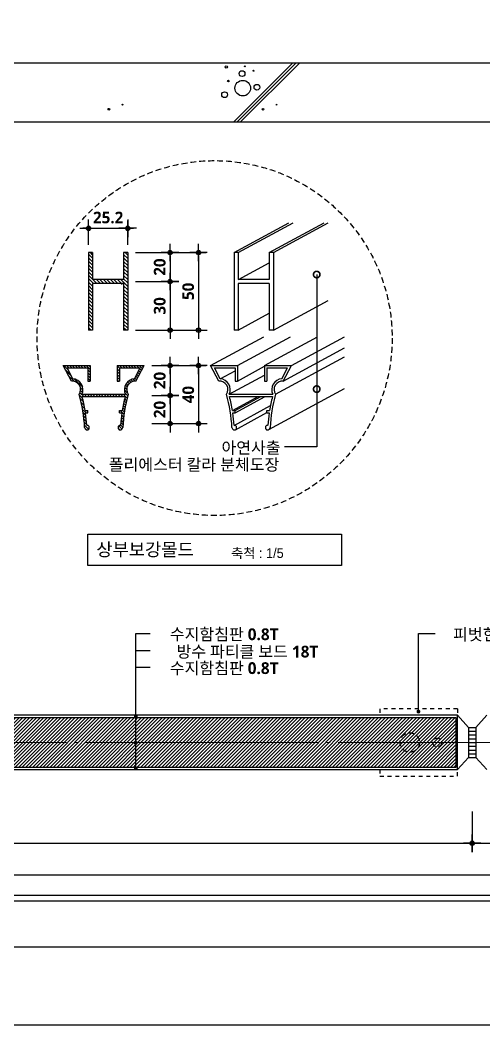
# Model space of a CAD drawing. Header units: millimetres. Extents: x 0 to 8400, y 0 to 5940.
# Drawn here: x 3390 to 4585, y 0 to 2590 of the extents above; entities that cross this region are included whole.
import ezdxf
from ezdxf.enums import TextEntityAlignment as Align

# ---------------------------------------------------------------- set-up
doc = ezdxf.new("R2010")
doc.units = ezdxf.units.MM
doc.header["$LTSCALE"] = 10
for name, pattern in [('CENTER', [65, 60, -2, 1, -2]), ('HID', [2.3, 1.5, -0.8]), ('HIDDEN', [2, 1, -1])]:
    doc.linetypes.add(name, pattern=pattern)
doc.layers.get('DEFPOINTS').update_dxf_attribs({"color": 181})
for name, color, linetype in [('A-ANNO-GRA1', 7, 'Continuous'), ('A-ANNO-SYMB', 7, 'Continuous'), ('A-ANNO-TEXT1', 7, 'Continuous'), ('A-ST-AXIS-DIM', 7, 'Continuous'), ('CENTER', 1, 'Continuous'), ('DIM', 4, 'Continuous'), ('HID', 7, 'HID'), ('PICE', 9, 'Continuous'), ('기타', 1, 'Continuous'), ('부자재', 4, 'Continuous'), ('지시선', 7, 'Continuous'), ('치수', 1, 'Continuous'), ('판넬', 2, 'Continuous'), ('해치', 8, 'Continuous')]:
    doc.layers.add(name, color=color, linetype=linetype)
doc.layers.add('중심선', color=1, linetype='CENTER', lineweight=9)
doc.styles.add('2020음성 1차', font='NanumGothicBold.ttf')
doc.styles.add('HY태고딕', font='')
doc.styles.get('HY태고딕').set_extended_font_data('HY울릉도L')
doc.dimstyles.new('NDIM10', dxfattribs={"dimscale": 10, "dimtxt": 3, "dimasz": 0.75, "dimexe": 2, "dimexo": 2, "dimgap": 1, "dimtad": 1, "dimdec": 1, "dimdsep": 46, "dimtxsty": '2020음성 1차', "dimblk": 'Z_DOT', "dimcen": 3, "dimdle": 3, "dimclrd": 7, "dimclre": 7, "dimclrt": 3, "dimadec": 0, "dimazin": 0, "dimtfac": 1, "dimtdec": 1, "dimtix": 1, "dimtmove": 2, "dimatfit": 3, "dimfxl": 1, "dimtolj": 1, "dimtzin": 0, "dimarcsym": 0})
pattern_1 = [(45, (-263822.143, -102896.6446), (-4.49012806, 4.49012806), [])]

# ---------------------------------------------------------------- blocks, each defined once
blk = doc.blocks.new('Z_DOT')
at = {"layer": 'DIM', "color": 0}
for p, q in [((-3, 0), (3, 0)), ((0, -3), (0, 3))]:
    blk.add_line(p, q, dxfattribs=at)
for radius in [0.75, 0.375]:
    blk.add_circle((0, 0), radius, dxfattribs=at)
blk = doc.blocks.new('*D8645')
at = {"layer": 'A-ST-AXIS-DIM', "color": 7, "lineweight": -2}
for p, q in [((3760.5, 1990.8), (3869.5, 1990.8)), ((3849.5, 1983.3), (3849.5, 1798.3)), ((3760.4, 1790.8), (3869.5, 1790.8))]:
    blk.add_line(p, q, dxfattribs=at)
at = {"layer": 'DEFPOINTS', "color": 0}
for p in [(3740.5, 1990.8), (3740.4, 1790.8), (3849.5, 1790.8)]:
    blk.add_point(p, dxfattribs=at)
at = {"layer": 'A-ST-AXIS-DIM', "color": 7, "linetype": 'ByBlock', "lineweight": -2, "xscale": 7.5, "yscale": 7.5, "zscale": 7.5}
for p, rotation in [((3849.5, 1990.8), 90), ((3849.5, 1790.8), 270)]:
    blk.add_blockref('Z_DOT', p, dxfattribs=dict(at, rotation=rotation))
at = {"layer": 'A-ST-AXIS-DIM', "color": 3, "insert": (3823, 1890.8), "char_height": 30, "attachment_point": 5, "rotation": 90, "style": '2020음성 1차'}
blk.add_mtext('\\A1;50', dxfattribs=at)
blk = doc.blocks.new('*D8646')
at = {"layer": 'A-ST-AXIS-DIM', "color": 7, "lineweight": -2}
for p, q in [((3687, 1916), (3796.1, 1916)), ((3776.1, 1908.5), (3776.1, 1798.3)), ((3687, 1790.8), (3796.1, 1790.8))]:
    blk.add_line(p, q, dxfattribs=at)
at = {"layer": 'DEFPOINTS', "color": 0}
for p in [(3667, 1916), (3667, 1790.8), (3776.1, 1790.8)]:
    blk.add_point(p, dxfattribs=at)
at = {"layer": 'A-ST-AXIS-DIM', "color": 7, "linetype": 'ByBlock', "lineweight": -2, "xscale": 7.5, "yscale": 7.5, "zscale": 7.5}
for p, rotation in [((3776.1, 1916), 90), ((3776.1, 1790.8), 270)]:
    blk.add_blockref('Z_DOT', p, dxfattribs=dict(at, rotation=rotation))
at = {"layer": 'A-ST-AXIS-DIM', "color": 3, "insert": (3749.6, 1853.4), "char_height": 30, "attachment_point": 5, "rotation": 90, "style": '2020음성 1차'}
blk.add_mtext('\\A1;30', dxfattribs=at)
blk = doc.blocks.new('*D8649')
at = {"layer": 'A-ST-AXIS-DIM', "color": 7, "lineweight": -2}
for p, q in [((390.6, 516.5), (390.6, 366.7)), ((5777.8, 516.5), (5777.8, 366.7)), ((398.1, 386.7), (5770.3, 386.7))]:
    blk.add_line(p, q, dxfattribs=at)
at = {"layer": 'DEFPOINTS', "color": 0}
for p in [(390.6, 536.5), (5777.8, 536.5), (5777.8, 386.7)]:
    blk.add_point(p, dxfattribs=at)
at = {"layer": 'A-ST-AXIS-DIM', "color": 7, "linetype": 'ByBlock', "lineweight": -2, "xscale": 7.5, "yscale": 7.5, "zscale": 7.5, "rotation": 180}
blk.add_blockref('Z_DOT', (390.6, 386.7), dxfattribs=at)
at = {"layer": 'A-ST-AXIS-DIM', "color": 7, "linetype": 'ByBlock', "lineweight": -2, "xscale": 7.5, "yscale": 7.5, "zscale": 7.5}
blk.add_blockref('Z_DOT', (5777.8, 386.7), dxfattribs=at)
at = {"layer": 'A-ST-AXIS-DIM', "color": 3, "insert": (3084.2, 416), "char_height": 30, "attachment_point": 5, "style": '2020음성 1차'}
blk.add_mtext('\\A1;1,000', dxfattribs=at)
blk = doc.blocks.new('*D8650')
at = {"layer": 'A-ST-AXIS-DIM', "color": 7, "lineweight": -2}
for p, q in [((1613.9, 549.8), (1613.9, 448.1)), ((4554.5, 549.8), (4554.5, 448.1)), ((1621.4, 468.1), (4547, 468.1))]:
    blk.add_line(p, q, dxfattribs=at)
at = {"layer": 'DEFPOINTS', "color": 0}
for p in [(1613.9, 569.8), (4554.5, 569.8), (4554.5, 468.1)]:
    blk.add_point(p, dxfattribs=at)
at = {"layer": 'A-ST-AXIS-DIM', "color": 7, "linetype": 'ByBlock', "lineweight": -2, "xscale": 7.5, "yscale": 7.5, "zscale": 7.5, "rotation": 180}
blk.add_blockref('Z_DOT', (1613.9, 468.1), dxfattribs=at)
at = {"layer": 'A-ST-AXIS-DIM', "color": 7, "linetype": 'ByBlock', "lineweight": -2, "xscale": 7.5, "yscale": 7.5, "zscale": 7.5}
blk.add_blockref('Z_DOT', (4554.5, 468.1), dxfattribs=at)
at = {"layer": 'A-ST-AXIS-DIM', "color": 3, "insert": (3084.2, 499), "char_height": 30, "attachment_point": 5, "style": '2020음성 1차'}
blk.add_mtext('\\A1;600(850)', dxfattribs=at)
blk = doc.blocks.new('*D8652')
at = {"layer": 'A-ST-AXIS-DIM', "color": 7, "lineweight": -2}
for p, q in [((3729.1, 1699.5), (3796.1, 1699.5)), ((3776.1, 1692), (3776.1, 1630)), ((3729.1, 1622.5), (3796.1, 1622.5))]:
    blk.add_line(p, q, dxfattribs=at)
at = {"layer": 'DEFPOINTS', "color": 0}
for p in [(3709.1, 1699.5), (3709.1, 1622.5), (3776.1, 1622.5)]:
    blk.add_point(p, dxfattribs=at)
at = {"layer": 'A-ST-AXIS-DIM', "color": 7, "linetype": 'ByBlock', "lineweight": -2, "xscale": 7.5, "yscale": 7.5, "zscale": 7.5}
for p, rotation in [((3776.1, 1699.5), 90), ((3776.1, 1622.5), 270)]:
    blk.add_blockref('Z_DOT', p, dxfattribs=dict(at, rotation=rotation))
at = {"layer": 'A-ST-AXIS-DIM', "color": 3, "insert": (3749.6, 1661), "char_height": 30, "attachment_point": 5, "rotation": 90, "style": '2020음성 1차'}
blk.add_mtext('\\A1;20', dxfattribs=at)
blk = doc.blocks.new('*D8653')
at = {"layer": 'A-ST-AXIS-DIM', "color": 7, "lineweight": -2}
for p, q in [((3729.1, 1622.5), (3796.1, 1622.5)), ((3776.1, 1615), (3776.1, 1557.4)), ((3729.1, 1549.9), (3796.1, 1549.9))]:
    blk.add_line(p, q, dxfattribs=at)
at = {"layer": 'DEFPOINTS', "color": 0}
for p in [(3709.1, 1622.5), (3709.1, 1549.9), (3776.1, 1549.9)]:
    blk.add_point(p, dxfattribs=at)
at = {"layer": 'A-ST-AXIS-DIM', "color": 7, "linetype": 'ByBlock', "lineweight": -2, "xscale": 7.5, "yscale": 7.5, "zscale": 7.5}
for p, rotation in [((3776.1, 1622.5), 90), ((3776.1, 1549.9), 270)]:
    blk.add_blockref('Z_DOT', p, dxfattribs=dict(at, rotation=rotation))
at = {"layer": 'A-ST-AXIS-DIM', "color": 3, "insert": (3749.6, 1586.2), "char_height": 30, "attachment_point": 5, "rotation": 90, "style": '2020음성 1차'}
blk.add_mtext('\\A1;20', dxfattribs=at)
blk = doc.blocks.new('*D8654')
at = {"layer": 'A-ST-AXIS-DIM', "color": 7, "lineweight": -2}
for p, q in [((3760.5, 1699.5), (3869.5, 1699.5)), ((3849.5, 1692), (3849.5, 1557.4)), ((3760.4, 1549.9), (3869.5, 1549.9))]:
    blk.add_line(p, q, dxfattribs=at)
at = {"layer": 'DEFPOINTS', "color": 0}
for p in [(3740.5, 1699.5), (3740.4, 1549.9), (3849.5, 1549.9)]:
    blk.add_point(p, dxfattribs=at)
at = {"layer": 'A-ST-AXIS-DIM', "color": 7, "linetype": 'ByBlock', "lineweight": -2, "xscale": 7.5, "yscale": 7.5, "zscale": 7.5}
for p, rotation in [((3849.5, 1699.5), 90), ((3849.5, 1549.9), 270)]:
    blk.add_blockref('Z_DOT', p, dxfattribs=dict(at, rotation=rotation))
at = {"layer": 'A-ST-AXIS-DIM', "color": 3, "insert": (3823.1, 1624.7), "char_height": 30, "attachment_point": 5, "rotation": 90, "style": '2020음성 1차'}
blk.add_mtext('\\A1;40', dxfattribs=at)
blk = doc.blocks.new('_DotSmall')
at = {"color": 0, "linetype": 'ByBlock', "const_width": 0.5}
blk.add_lwpolyline([(-0.0625, 0, 1), (0.0625, 0, 1)], format="xyb", close=True, dxfattribs=at)
blk = doc.blocks.new('A$C63EC304E')
at = {"layer": '치수', "color": 1, "xscale": 2.5, "yscale": 2.5, "zscale": 2.5, "rotation": 234.3098741996962}
blk.add_blockref('_DotSmall', (0.31, 0.31), dxfattribs=at)
blk = doc.blocks.new('A$C2BC9653E')
at = {"layer": '치수', "xscale": 0.3333333333333333, "yscale": 0.3333333333333333, "zscale": 0.3333333333333333}
blk.add_blockref('A$C63EC304E', (0, 0), dxfattribs=at)
blk = doc.blocks.new('A$C7FC71301')
at = {"layer": '치수', "rotation": 180}
blk.add_blockref('A$C2BC9653E', (0.208, 0.208), dxfattribs=at)
blk = doc.blocks.new('A$C4A20372B')
at = {"layer": '치수'}
blk.add_blockref('A$C7FC71301', (0, 0), dxfattribs=at)
blk = doc.blocks.new('A$C566469F5')
at = {"layer": '치수'}
blk.add_blockref('A$C4A20372B', (0, 0), dxfattribs=at)
blk = doc.blocks.new('A$C7E317CD4')
at = {"layer": '해치', "xscale": 2, "yscale": 2, "zscale": 2}
blk.add_blockref('A$C566469F5', (0, 0), dxfattribs=at)
blk = doc.blocks.new('A$C54AC53E9')
at = {"layer": '치수'}
blk.add_blockref('A$C7E317CD4', (0, 0), dxfattribs=at)
blk = doc.blocks.new('*D8655')
at = {"layer": 'A-ST-AXIS-DIM', "color": 7, "lineweight": -2}
for p, q in [((4554.5, 549.8), (4554.5, 448.1)), ((5777.8, 549.8), (5777.8, 448.1)), ((4562, 468.1), (5770.3, 468.1))]:
    blk.add_line(p, q, dxfattribs=at)
at = {"layer": 'DEFPOINTS', "color": 0}
for p in [(4554.5, 569.8), (5777.8, 569.8), (5777.8, 468.1)]:
    blk.add_point(p, dxfattribs=at)
at = {"layer": 'A-ST-AXIS-DIM', "color": 7, "linetype": 'ByBlock', "lineweight": -2, "xscale": 7.5, "yscale": 7.5, "zscale": 7.5, "rotation": 180}
blk.add_blockref('Z_DOT', (4554.5, 468.1), dxfattribs=at)
at = {"layer": 'A-ST-AXIS-DIM', "color": 7, "linetype": 'ByBlock', "lineweight": -2, "xscale": 7.5, "yscale": 7.5, "zscale": 7.5}
blk.add_blockref('Z_DOT', (5777.8, 468.1), dxfattribs=at)
at = {"layer": 'A-ST-AXIS-DIM', "color": 3, "insert": (5166.2, 494.6), "char_height": 30, "attachment_point": 5, "style": '2020음성 1차'}
blk.add_mtext('\\A1;200', dxfattribs=at)
blk = doc.blocks.new('*D8656')
at = {"layer": 'A-ST-AXIS-DIM', "color": 7, "lineweight": -2}
for p, q in [((3687, 1990.8), (3796.1, 1990.8)), ((3776.1, 1983.3), (3776.1, 1923.5)), ((3687, 1916), (3796.1, 1916))]:
    blk.add_line(p, q, dxfattribs=at)
at = {"layer": 'DEFPOINTS', "color": 0}
for p in [(3667, 1990.8), (3667, 1916), (3776.1, 1916)]:
    blk.add_point(p, dxfattribs=at)
at = {"layer": 'A-ST-AXIS-DIM', "color": 7, "linetype": 'ByBlock', "lineweight": -2, "xscale": 7.5, "yscale": 7.5, "zscale": 7.5}
for p, rotation in [((3776.1, 1990.8), 90), ((3776.1, 1916), 270)]:
    blk.add_blockref('Z_DOT', p, dxfattribs=dict(at, rotation=rotation))
at = {"layer": 'A-ST-AXIS-DIM', "color": 3, "insert": (3749.6, 1953.4), "char_height": 30, "attachment_point": 5, "rotation": 90, "style": '2020음성 1차'}
blk.add_mtext('\\A1;20', dxfattribs=at)
blk = doc.blocks.new('*D8668')
at = {"layer": 'A-ST-AXIS-DIM', "color": 7, "lineweight": -2}
for p, q in [((3566.2, 2010.8), (3566.2, 2073.3)), ((3667, 2010.8), (3667, 2073.3)), ((3558.7, 2053.3), (3551.2, 2053.3)), ((3566.2, 2053.3), (3667, 2053.3)), ((3674.5, 2053.3), (3682, 2053.3))]:
    blk.add_line(p, q, dxfattribs=at)
at = {"layer": 'DEFPOINTS', "color": 0}
for p in [(3667, 2053.3), (3566.2, 1990.8), (3667, 1990.8)]:
    blk.add_point(p, dxfattribs=at)
at = {"layer": 'A-ST-AXIS-DIM', "color": 7, "linetype": 'ByBlock', "lineweight": -2, "xscale": 7.5, "yscale": 7.5, "zscale": 7.5}
blk.add_blockref('Z_DOT', (3566.2, 2053.3), dxfattribs=at)
at = {"layer": 'A-ST-AXIS-DIM', "color": 7, "linetype": 'ByBlock', "lineweight": -2, "xscale": 7.5, "yscale": 7.5, "zscale": 7.5, "rotation": 180}
blk.add_blockref('Z_DOT', (3667, 2053.3), dxfattribs=at)
at = {"layer": 'A-ST-AXIS-DIM', "color": 3, "insert": (3616.6, 2081), "char_height": 30, "attachment_point": 5, "style": '2020음성 1차'}
blk.add_mtext('\\A1;25.2', dxfattribs=at)

msp = doc.modelspace()

# ---------------------------------------------------------------- hatches: boundary and pattern name
at = {"layer": '해치'}
h = msp.add_hatch(dxfattribs=at)
h.set_pattern_fill('ANSI31', color=256, scale=2, angle=90, style=0)
h.set_pattern_definition([(135, (-50923.572, -19559.694), (-4.49012806, -4.49012806), [])])
h.paths.add_polyline_path([(3576.56, 1921.19), (3576.56, 1990.79), (3566.16, 1990.79), (3566.16, 1790.79), (3576.56, 1790.79), (3576.56, 1910.79), (3610.56, 1910.79), (3610.56, 1921.19)])
h.paths.add_polyline_path([(3622.56, 1910.79), (3622.56, 1921.19), (3610.56, 1921.19), (3610.56, 1910.79)])
h.paths.add_polyline_path([(3656.56, 1910.79), (3656.56, 1790.79), (3666.96, 1790.79), (3666.96, 1990.79), (3656.56, 1990.79), (3656.56, 1921.19), (3622.56, 1921.19), (3622.56, 1910.79)])
h = msp.add_hatch(dxfattribs=at)
h.set_pattern_fill('ANSI31', color=256, scale=2, style=0)
h.set_pattern_definition(pattern_1)
edge = h.paths.add_edge_path()
edge.add_line((3688.11, 791.29), (3090.59, 791.29))
edge.add_line((3090.59, 791.29), (3090.59, 735.78))
edge.add_spline(control_points=[(3090.59, 735.78), (3099.51, 731.98), (3111.54, 725.4), (3076.73, 729.75), (3075.93, 728.08), (3075.95, 727.96)], knot_values=[1.313001, 1.313001, 1.313001, 1.313001, 2.680943, 4.3461579, 4.4569545, 4.4569545, 4.4569545, 4.4569545], degree=3, periodic=0)
edge.add_line((3075.95, 727.96), (3688.11, 727.96))
edge.add_line((3688.11, 727.96), (3688.11, 728.06))
edge.add_arc((3688.27, 729.09), 1.04, 98.71194, 261.28806, ccw=False)
edge.add_line((3688.11, 730.12), (3688.11, 791.29))
edge = h.paths.add_edge_path()
edge.add_line((3688.11, 727.96), (3075.95, 727.96))
edge.add_spline(control_points=[(3075.95, 727.96), (3076.13, 726.79), (3082.79, 724.2), (3090.59, 721.36)], knot_values=[0.2281135, 0.2281135, 0.2281135, 0.2281135, 1.313001, 1.313001, 1.313001, 1.313001], degree=3, periodic=0)
edge.add_spline(control_points=[(3095.6, 719.55), (3093.91, 720.16), (3092.23, 720.77), (3090.59, 721.36)], knot_values=[0, 0, 0, 0, 0.2281135, 0.2281135, 0.2281135, 0.2281135], degree=3, periodic=0)
edge.add_line((3090.59, 721.36), (3090.59, 664.63))
edge.add_line((3090.59, 664.63), (3688.11, 664.63))
edge.add_line((3688.11, 664.63), (3688.11, 727.96))
h = msp.add_hatch(dxfattribs=at)
h.set_pattern_fill('ANSI31', color=256, scale=2, style=0)
h.set_pattern_definition(pattern_1)
h.paths.add_polyline_path([(4513.33, 791.29), (3688.11, 791.29), (3688.11, 730.12, -0.1962016), (3688.87, 729.94, -0.7884908), (3688.11, 728.06), (3688.11, 727.96), (4368.79, 727.96, -1.0000008), (4418.79, 727.96), (4453.03, 727.96, -1), (4475.97, 727.96), (4513.33, 727.96)])
h.paths.add_polyline_path([(4368.79, 727.96), (3688.11, 727.96), (3688.11, 664.63), (4513.33, 664.63), (4513.33, 727.96), (4475.97, 727.96, -1), (4453.03, 727.96), (4418.79, 727.96, -0.9999992)])
h.paths.add_polyline_path([(4418.79, 727.96), (4368.79, 727.96, 0.9999992)], flags=16)
h.paths.add_polyline_path([(4368.79, 727.96), (4418.79, 727.96, 1.0000008)], flags=16)
h.paths.add_polyline_path([(4453.03, 727.96), (4475.97, 727.96, 1)], flags=16)
h.paths.add_polyline_path([(4475.97, 727.96), (4453.03, 727.96, 1)], flags=16)

# ---------------------------------------------------------------- linework, layer by layer
at = {"layer": 'A-ANNO-GRA1'}
for p, q in [((7294.97, 333.93), (200, 333.93)), ((200, 320), (6201.64, 320))]:
    msp.add_line(p, q, dxfattribs=at)
at = {"layer": 'A-ANNO-SYMB'}
msp.add_lwpolyline([(3563.88, 1264.54), (4217.91, 1264.54), (4217.91, 1184.54), (3563.88, 1184.54)], close=True, dxfattribs=at)
at = {"layer": 'A-ANNO-TEXT1'}
for p, q in [((257.16, 2479.9), (6040.79, 2479.9)), ((6040.79, 2326.77), (390.56, 2326.77))]:
    msp.add_line(p, q, dxfattribs=at)
at = {"layer": 'CENTER'}
for p, q in [((4544.89, 766.77), (4564.14, 766.77)), ((4544.89, 757.06), (4564.14, 757.06)), ((4544.89, 747.35), (4564.14, 747.35)), ((4544.89, 737.64), (4564.14, 737.64)), ((4544.89, 727.93), (4564.14, 727.93)), ((4544.89, 718.23), (4564.14, 718.23)), ((4544.89, 708.52), (4564.14, 708.52)), ((4544.89, 698.81), (4564.14, 698.81)), ((4544.89, 689.1), (4564.14, 689.1))]:
    msp.add_line(p, q, dxfattribs=at)
at = {"layer": 'DEFPOINTS'}
for points in [[(8400, 0), (8400, 5940), (0, 5940), (0, 0)], [(200, 5740), (7294.97, 5740), (7294.97, 200), (200, 200)], [(200, 5740), (7294.97, 5740), (7294.97, 200), (200, 200)]]:
    msp.add_lwpolyline(points, close=True, dxfattribs=at)
at = {"layer": 'HID', "linetype": 'HIDDEN'}
for p, q in [((4516.66, 814.63), (4316.66, 814.63)), ((4316.66, 814.63), (4316.66, 798)), ((4516.66, 814.63), (4516.66, 794.63)), ((4316.66, 657.93), (4316.66, 641.29)), ((4516.66, 641.29), (4516.66, 661.29)), ((4316.66, 641.29), (4516.66, 641.29))]:
    msp.add_line(p, q, dxfattribs=at)
at = {"layer": 'HID'}
for centre, radius in [((3890.9, 1770.46), 457.35), ((4393.79, 727.96), 25), ((4464.5, 727.96), 11.47)]:
    msp.add_circle(centre, radius, dxfattribs=at)
at = {"layer": 'PICE'}
msp.add_line((3628.56, 1921.19), (3604.56, 1921.19), dxfattribs=at)
at = {"layer": '기타', "color": 4}
for p, q in [((4516.66, 798), (4544.89, 766.77)), ((4592.37, 798), (4564.14, 766.77)), ((4544.89, 766.77), (4544.89, 689.15)), ((4564.14, 766.77), (4564.14, 689.15)), ((4516.66, 657.93), (4544.89, 689.15)), ((4592.37, 657.93), (4564.14, 689.15))]:
    msp.add_line(p, q, dxfattribs=at)
at = {"layer": '부자재'}
for p, q in [((3941.42, 1990.79), (4082.54, 2067.59)), ((3951.82, 1990.79), (4092.94, 2067.59)), ((4031.82, 1990.79), (4172.94, 2067.59)), ((4042.22, 1990.79), (4183.34, 2067.59)), ((3941.42, 1990.79), (3941.42, 1790.79)), ((3951.82, 1990.79), (3941.42, 1990.79)), ((3951.82, 1990.79), (3951.82, 1921.19)), ((4042.22, 1990.79), (4031.82, 1990.79)), ((4031.82, 1990.79), (4031.82, 1921.19)), ((4042.22, 1990.79), (4042.22, 1790.79)), ((3952.75, 1921.19), (4031.82, 1964.22)), ((4031.82, 1921.19), (3951.82, 1921.19)), ((3951.82, 1910.79), (3951.82, 1790.79)), ((4031.82, 1910.79), (3951.82, 1910.79)), ((4031.82, 1910.79), (4031.82, 1790.79)), ((4042.22, 1790.79), (4183.34, 1867.59)), ((3951.82, 1790.79), (4031.82, 1834.32)), ((3951.82, 1790.79), (3941.42, 1790.79)), ((4042.22, 1790.79), (4031.82, 1790.79)), ((3880.7, 1699.51), (4017.36, 1773.88)), ((3949.7, 1699.51), (4086.36, 1773.88)), ((4019.7, 1699.51), (4156.36, 1773.88)), ((4088.7, 1699.51), (4225.36, 1773.88)), ((4067.7, 1659.51), (4225.36, 1745.31)), ((4047.7, 1625.51), (4225.36, 1722.19)), ((3901.7, 1659.51), (3880.7, 1699.51)), ((3880.7, 1699.51), (3949.7, 1699.51)), ((3905.32, 1665.51), (3890.63, 1693.51)), ((3890.63, 1693.51), (3943.7, 1693.51)), ((3905.32, 1665.51), (3943.7, 1686.39)), ((3943.7, 1693.51), (3943.7, 1659.51)), ((3949.7, 1699.51), (3949.7, 1659.51)), ((3949.7, 1659.51), (4019.7, 1697.6)), ((4019.7, 1699.51), (4088.7, 1699.51)), ((4019.7, 1699.51), (4019.7, 1659.51)), ((4025.7, 1693.51), (4078.77, 1693.51)), ((4025.7, 1693.51), (4025.7, 1659.51)), ((4064.07, 1665.51), (4078.77, 1693.51)), ((4067.7, 1659.51), (4088.7, 1699.51)), ((3928.59, 1625.51), (4019.7, 1675.09)), ((3943.7, 1659.51), (3949.7, 1659.51)), ((4019.7, 1659.51), (4025.7, 1659.51)), ((4030.96, 1534.47), (4225.36, 1640.27)), ((3928.59, 1625.51), (4040.81, 1625.51)), ((3929.44, 1619.51), (4039.96, 1619.51)), ((3936.81, 1583.51), (4002.96, 1619.51)), ((3943.74, 1583.51), (4009.89, 1619.51)), ((3943.81, 1577.51), (4020.98, 1619.51)), ((3936.81, 1583.51), (3943.74, 1583.51)), ((3941.3, 1545.49), (4034.87, 1596.41)), ((3943.74, 1577.51), (3943.74, 1583.51)), ((4025.66, 1577.51), (4025.66, 1583.51)), ((4025.66, 1583.51), (4032.58, 1583.51)), ((3937.74, 1577.51), (3943.81, 1577.51)), ((3944.34, 1534.12), (4025.66, 1578.37)), ((4025.59, 1577.51), (4031.65, 1577.51))]:
    msp.add_line(p, q, dxfattribs=at)
at = {"layer": '부자재', "color": 2}
for p, q in [((3566.16, 1990.79), (3566.16, 1790.79)), ((3576.56, 1990.79), (3566.16, 1990.79)), ((3576.56, 1990.79), (3576.56, 1921.19)), ((3666.96, 1990.79), (3656.56, 1990.79)), ((3656.56, 1990.79), (3656.56, 1921.19)), ((3666.96, 1990.79), (3666.96, 1790.79)), ((3656.56, 1921.19), (3576.56, 1921.19)), ((3576.56, 1910.79), (3576.56, 1790.79)), ((3656.56, 1910.79), (3576.56, 1910.79)), ((3656.56, 1910.79), (3656.56, 1790.79)), ((3576.56, 1790.79), (3566.16, 1790.79)), ((3666.96, 1790.79), (3656.56, 1790.79))]:
    msp.add_line(p, q, dxfattribs=at)
at = {"layer": '부자재', "color": 3}
for p, q in [((3501.12, 1699.51), (3570.12, 1699.51)), ((3522.12, 1659.51), (3501.12, 1699.51)), ((3511.05, 1693.51), (3564.12, 1693.51)), ((3525.74, 1665.51), (3511.05, 1693.51)), ((3564.12, 1693.51), (3564.12, 1659.51)), ((3570.12, 1699.51), (3570.12, 1659.51)), ((3640.12, 1699.51), (3640.12, 1659.51)), ((3640.12, 1699.51), (3709.12, 1699.51)), ((3646.12, 1693.51), (3646.12, 1659.51)), ((3646.12, 1693.51), (3699.19, 1693.51)), ((3684.49, 1665.51), (3699.19, 1693.51)), ((3688.12, 1659.51), (3709.12, 1699.51)), ((3564.12, 1659.51), (3570.12, 1659.51)), ((3640.12, 1659.51), (3646.12, 1659.51)), ((3549.01, 1625.51), (3661.23, 1625.51)), ((3549.86, 1619.51), (3660.38, 1619.51)), ((3557.23, 1583.51), (3564.16, 1583.51)), ((3564.16, 1577.51), (3564.16, 1583.51)), ((3646.08, 1583.51), (3653, 1583.51)), ((3646.08, 1577.51), (3646.08, 1583.51)), ((3558.16, 1577.51), (3564.23, 1577.51)), ((3646.01, 1577.51), (3652.07, 1577.51))]:
    msp.add_line(p, q, dxfattribs=at)
at = {"layer": '부자재', "color": 5}
for p, q in [((3513.79, 1688.28), (3502.57, 1699.51)), ((3521.73, 1673.16), (3507.46, 1687.43)), ((3515.75, 1693.51), (3509.75, 1699.51)), ((3522.93, 1693.51), (3516.93, 1699.51)), ((3530.12, 1693.51), (3524.12, 1699.51)), ((3537.3, 1693.51), (3531.3, 1699.51)), ((3544.49, 1693.51), (3538.49, 1699.51)), ((3551.67, 1693.51), (3545.67, 1699.51)), ((3558.85, 1693.51), (3552.85, 1699.51)), ((3570.12, 1689.43), (3560.04, 1699.51)), ((3570.12, 1682.24), (3564.12, 1688.24)), ((3570.12, 1696.61), (3567.22, 1699.51)), ((3646.12, 1692.45), (3640.12, 1698.45)), ((3646.12, 1685.27), (3640.12, 1691.27)), ((3646.12, 1678.08), (3640.12, 1684.08)), ((3652.25, 1693.51), (3646.25, 1699.51)), ((3659.43, 1693.51), (3653.43, 1699.51)), ((3666.62, 1693.51), (3660.62, 1699.51)), ((3673.8, 1693.51), (3667.8, 1699.51)), ((3680.99, 1693.51), (3674.99, 1699.51)), ((3688.17, 1693.51), (3682.17, 1699.51)), ((3695.35, 1693.51), (3689.35, 1699.51)), ((3699.84, 1681.84), (3695.4, 1686.28)), ((3704.79, 1691.26), (3696.54, 1699.51)), ((3702.31, 1686.55), (3697.87, 1690.99)), ((3707.26, 1695.97), (3703.72, 1699.51)), ((3528.67, 1659.04), (3515.4, 1672.3)), ((3551.09, 1643.8), (3530, 1664.89)), ((3570.12, 1675.06), (3564.12, 1681.06)), ((3570.12, 1667.87), (3564.12, 1673.87)), ((3570.12, 1660.69), (3564.12, 1666.69)), ((3646.12, 1670.9), (3640.12, 1676.9)), ((3646.12, 1663.72), (3640.12, 1669.72)), ((3643.14, 1659.51), (3640.12, 1662.53)), ((3675, 1656.39), (3670.66, 1660.72)), ((3679.96, 1658.61), (3675.3, 1663.28)), ((3686.18, 1659.57), (3680.76, 1665)), ((3689.95, 1662.99), (3685.51, 1667.44)), ((3692.42, 1667.7), (3687.98, 1672.15)), ((3694.9, 1672.41), (3690.45, 1676.86)), ((3697.37, 1677.12), (3692.92, 1681.57)), ((3551.73, 1635.97), (3545.24, 1642.46)), ((3550.67, 1629.85), (3545.61, 1634.91)), ((3666.06, 1629.4), (3658.47, 1637)), ((3664.47, 1638.19), (3659.09, 1643.56)), ((3665.5, 1644.33), (3660.86, 1648.97)), ((3667.78, 1649.24), (3663.45, 1653.57)), ((3670.97, 1653.23), (3666.73, 1657.48)), ((3550.89, 1615.26), (3542.65, 1623.5)), ((3553.83, 1619.51), (3544.1, 1629.23)), ((3553, 1605.97), (3545.04, 1613.92)), ((3561.01, 1619.51), (3555.01, 1625.51)), ((3568.2, 1619.51), (3562.2, 1625.51)), ((3575.38, 1619.51), (3569.38, 1625.51)), ((3582.57, 1619.51), (3576.57, 1625.51)), ((3589.75, 1619.51), (3583.75, 1625.51)), ((3596.93, 1619.51), (3590.93, 1625.51)), ((3604.12, 1619.51), (3598.12, 1625.51)), ((3611.3, 1619.51), (3605.3, 1625.51)), ((3618.49, 1619.51), (3612.49, 1625.51)), ((3625.67, 1619.51), (3619.67, 1625.51)), ((3632.85, 1619.51), (3626.85, 1625.51)), ((3640.04, 1619.51), (3634.04, 1625.51)), ((3647.22, 1619.51), (3641.22, 1625.51)), ((3654.41, 1619.51), (3648.41, 1625.51)), ((3665.58, 1615.52), (3655.59, 1625.51)), ((3662.91, 1603.82), (3657.87, 1608.86)), ((3664.21, 1609.7), (3659.21, 1614.7)), ((3667.01, 1621.27), (3660.11, 1628.17)), ((3554.85, 1596.94), (3547.15, 1604.63)), ((3556.46, 1588.14), (3548.99, 1595.61)), ((3559.91, 1577.51), (3550.87, 1586.54)), ((3564.16, 1580.44), (3561.09, 1583.51)), ((3657.53, 1573.28), (3647.3, 1583.51)), ((3658.45, 1579.54), (3653.21, 1584.78)), ((3659.45, 1585.72), (3654.27, 1590.91)), ((3660.53, 1591.83), (3655.4, 1596.96)), ((3661.69, 1597.86), (3656.6, 1602.95)), ((3559.06, 1571.17), (3551.99, 1578.24)), ((3560.07, 1562.97), (3553.18, 1569.87)), ((3560.92, 1554.94), (3554.18, 1561.68)), ((3646.12, 1577.51), (3646.08, 1577.55)), ((3655.26, 1554), (3649.78, 1559.48)), ((3655.93, 1560.51), (3650.51, 1565.93)), ((3656.68, 1566.94), (3651.33, 1572.29)), ((3561.6, 1547.07), (3555.01, 1553.67)), ((3566.29, 1535.2), (3555.68, 1545.81)), ((3560.61, 1533.7), (3556.31, 1538)), ((3646.88, 1533.64), (3642.93, 1537.59)), ((3652.4, 1535.3), (3643.92, 1543.79)), ((3654.19, 1540.69), (3648.58, 1546.31)), ((3654.68, 1547.39), (3649.13, 1552.94))]:
    msp.add_line(p, q, dxfattribs=at)
at = {"layer": '부자재', "color": 3}
for centre, radius, start, end in [((3523.84, 1637.64), 21.94, 326.42196, 94.50913), ((3523.84, 1637.64), 27.94, 334.26023, 86.09932), ((3686.39, 1637.64), 27.94, 93.90068, 205.73977), ((3686.39, 1637.64), 21.94, 85.49087, 213.57804), ((3118.63, 1512.43), 438.32, 3.54194, 14.95029), ((3118.63, 1512.43), 444.32, 9.20525, 13.94519), ((4091.61, 1512.43), 444.32, 166.05481, 170.79475), ((4091.61, 1512.43), 438.32, 165.04971, 176.45806), ((3118.63, 1512.43), 444.32, 4.26786, 8.4223), ((4091.61, 1512.43), 444.32, 171.5777, 175.73214), ((3562.12, 1539.51), 6, 180, 93.77303), ((3648.12, 1539.51), 6, 86.22697, 0)]:
    msp.add_arc(centre, radius, start, end, dxfattribs=at)
at = {"layer": '부자재'}
for centre, radius, start, end in [((3903.42, 1637.64), 21.94, 326.42196, 94.50913), ((3903.42, 1637.64), 27.94, 334.26023, 86.09932), ((4065.97, 1637.64), 27.94, 93.90068, 205.73977), ((4065.97, 1637.64), 21.94, 85.49087, 213.57804), ((3498.21, 1512.43), 438.32, 3.54194, 14.95029), ((3498.21, 1512.43), 444.32, 9.20525, 13.94519), ((4471.19, 1512.43), 444.32, 166.05481, 170.79475), ((4471.19, 1512.43), 438.32, 165.04971, 176.45806), ((3498.21, 1512.43), 444.32, 4.26786, 8.4223), ((4471.19, 1512.43), 444.32, 171.5777, 175.73214), ((3941.7, 1539.51), 6, 180, 93.77303), ((4027.7, 1539.51), 6, 86.22697, 0)]:
    msp.add_arc(centre, radius, start, end, dxfattribs=at)
at = {"layer": '중심선'}
msp.add_line((6109.05, 727.96), (257.07, 727.96), dxfattribs=at)
at = {"layer": '지시선'}
for p, q in [((3688.11, 1008.62), (3724.72, 1008.62)), ((3688.11, 661.29), (3688.11, 1008.62)), ((4416.07, 1008.62), (4459.1, 1008.62)), ((4416.07, 807.67), (4416.07, 1008.62)), ((3688.11, 965.38), (3724.72, 965.38)), ((3688.11, 922.13), (3724.72, 922.13))]:
    msp.add_line(p, q, dxfattribs=at)
at = {"layer": '지시선', "const_width": 5}
for points in [[(4413.57, 807.67, 1), (4418.57, 807.67, 1)], [(3685.61, 794.69, 1), (3690.61, 794.69, 1)], [(3685.61, 726.68, 1), (3690.61, 726.68, 1)], [(3685.61, 661.29, 1), (3690.61, 661.29, 1)]]:
    msp.add_lwpolyline(points, format="xyb", close=True, dxfattribs=at)
at = {"layer": '치수'}
for p, q in [((4153.97, 1934.17), (4153.97, 1490.27)), ((4153.97, 1490.27), (4071.29, 1490.27))]:
    msp.add_line(p, q, dxfattribs=at)
at = {"layer": '판넬', "color": 1}
for p, q in [((4516.66, 798), (3090.59, 798)), ((3090.59, 657.93), (4516.66, 657.93))]:
    msp.add_line(p, q, dxfattribs=at)
at = {"layer": '판넬'}
for p, q in [((4513.33, 791.29), (3090.59, 791.29)), ((4513.33, 664.63), (4513.33, 791.29)), ((3090.59, 664.63), (4513.33, 664.63))]:
    msp.add_line(p, q, dxfattribs=at)
at = {"layer": '판넬', "color": 4}
msp.add_line((4516.66, 657.93), (4516.66, 798), dxfattribs=at)
at = {"layer": '해치'}
for p, q in [((3939.39, 2326.77), (4092.52, 2479.9)), ((3957.04, 2326.77), (4110.16, 2479.9)), ((3652.56, 1908.22), (3649.99, 1910.79))]:
    msp.add_line(p, q, dxfattribs=at)
at = {"layer": '해치', "color": 2}
msp.add_line((3948.21, 2326.77), (4101.34, 2479.9), dxfattribs=at)
at = {"layer": '해치'}
for centre, radius in [((3921.01, 2469.36), 3.2), ((3968.98, 2470.86), 1.07), ((3991.36, 2459.5), 1.07), ((3926.34, 2432.87), 2.13), ((3963.56, 2414.64), 20.11), ((3961.51, 2452.05), 7.46), ((3999.89, 2416.9), 7.46), ((3916.75, 2397.72), 7.46), ((3618.59, 2360.44), 2.13), ((3653.76, 2372.16), 1.07), ((4015.63, 2360.44), 2.13), ((4050.8, 2372.16), 1.07)]:
    msp.add_circle(centre, radius, dxfattribs=at)

# ---------------------------------------------------------------- block references
at = {"layer": '해치', "xscale": 20, "yscale": 20, "zscale": 20, "rotation": 270}
for p in [(4149.8, 1938.33), (4149.8, 1643.12)]:
    msp.add_blockref('A$C54AC53E9', p, dxfattribs=at)

# ---------------------------------------------------------------- texts
at = {"layer": 'A-ANNO-TEXT1', "style": '2020음성 1차'}
for s, height, p in [('아연사출', 30.337, (3984.84, 1488.15)), ('폴리에스터 칼라 분체도장', 30.3366, (3837.83, 1444.52)), ('수지함침판 0.8T', 30.337, (3915.58, 1007.42)), ('피벗힌지(아연사출+분체도장)', 30.3366, (4758.49, 1005.37)), ('방수 파티클 보드 18T', 30.3366, (3975.42, 962.51)), ('수지함침판 0.8T', 30.337, (3915.58, 920.1))]:
    msp.add_text(s, height=height, dxfattribs=at).set_placement(p, align=Align.MIDDLE)
at = {"layer": 'A-ANNO-TEXT1', "attachment_point": 1, "style": 'HY태고딕'}
for s, insert, char_height, width in [('상부보강몰드', (3586.19, 1242), 33.333, 715.2), ('축척 : 1/5', (3933.45, 1228.69), 25, 536.4)]:
    msp.add_mtext(s, dxfattribs=dict(at, insert=insert, char_height=char_height, width=width))

# ---------------------------------------------------------------- dimensions: what is measured, and where the dimension line sits
at = {"layer": 'A-ST-AXIS-DIM'}
for base, p1, p2, text, picture, middle in [((3666.96, 2053.31), (3566.16, 1990.79), (3666.96, 1990.79), '25.2', '*D8668', (3616.56, 2081.02)), ((4554.52, 468.12), (1613.85, 569.85), (4554.52, 569.85), '600(850)', '*D8650', (3084.18, 498.96)), ((5777.81, 468.12), (4554.52, 569.85), (5777.81, 569.85), '200', '*D8655', (5166.16, 494.61)), ((5777.81, 386.69), (390.56, 536.46), (5777.81, 536.46), '1,000', '*D8649', (3084.18, 415.95))]:
    dim = msp.add_linear_dim(base=base, p1=p1, p2=p2, text=text, dimstyle='NDIM10', override={"dimtxsty": '2020음성 1차'}, dxfattribs=at)
    dim.commit()
    dim.dimension.update_dxf_attribs({"geometry": picture, "text_midpoint": middle})
for base, p1, p2, text, picture, middle in [((3776.11, 1915.99), (3666.96, 1990.79), (3666.96, 1915.99), '20', '*D8656', (3749.62, 1953.39)), ((3849.51, 1790.79), (3740.53, 1990.79), (3740.36, 1790.79), '50', '*D8645', (3823.02, 1890.79)), ((3776.11, 1790.79), (3666.96, 1915.99), (3666.96, 1790.79), '30', '*D8646', (3749.56, 1853.39)), ((3776.11, 1622.51), (3709.12, 1699.51), (3709.12, 1622.51), '20', '*D8652', (3749.62, 1661.01)), ((3849.51, 1549.91), (3740.53, 1699.51), (3740.36, 1549.91), '40', '*D8654', (3823.07, 1624.71)), ((3776.11, 1549.91), (3709.12, 1622.51), (3709.12, 1549.91), '20', '*D8653', (3749.62, 1586.21))]:
    dim = msp.add_linear_dim(base=base, p1=p1, p2=p2, angle=90, text=text, dimstyle='NDIM10', override={"dimtxsty": '2020음성 1차'}, dxfattribs=at)
    dim.commit()
    dim.dimension.update_dxf_attribs({"geometry": picture, "text_midpoint": middle})

doc.saveas('drawing.dxf')
